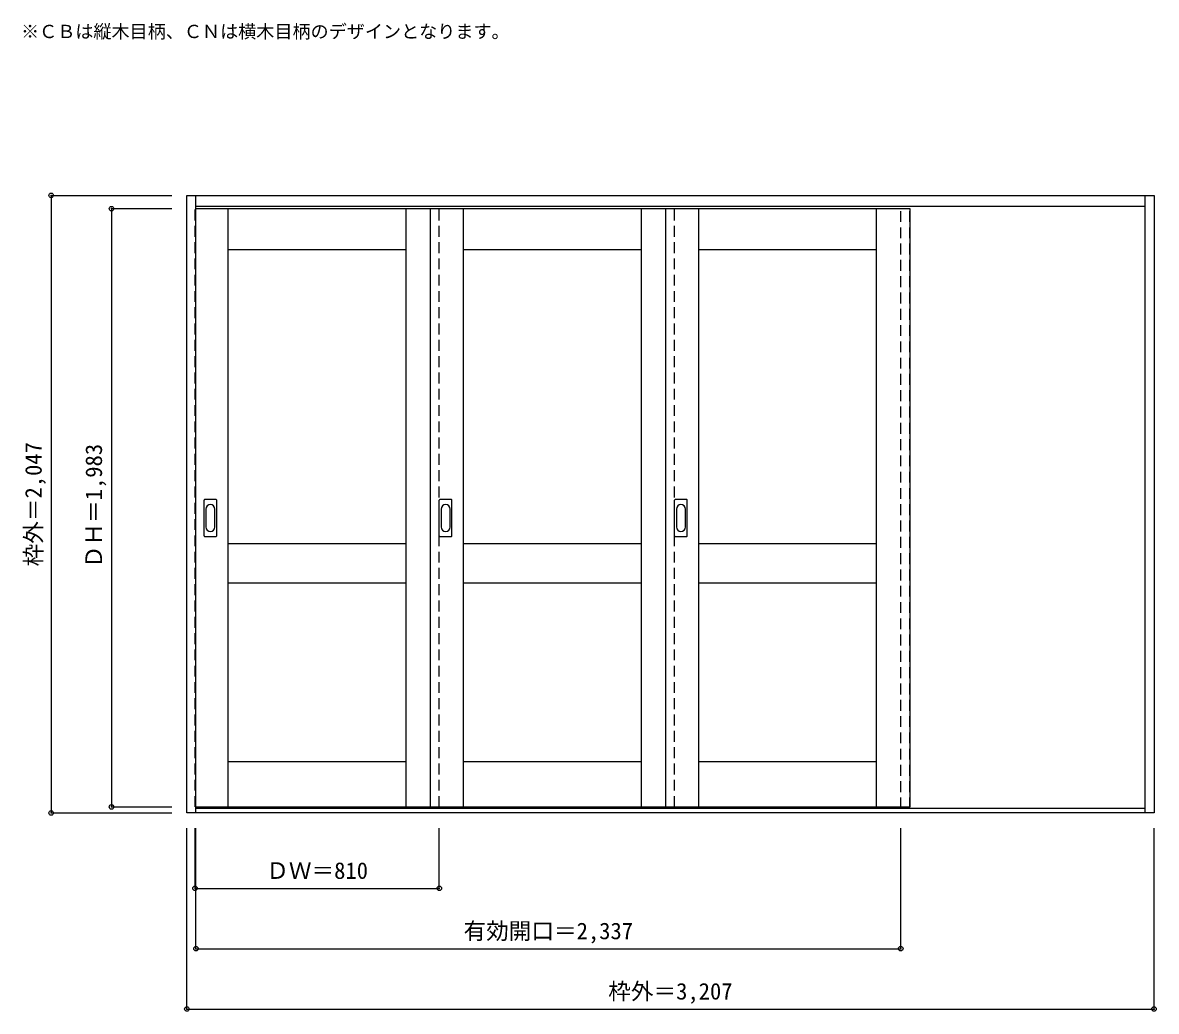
# Model space of a CAD drawing. Units: millimetres, scale not verified. Extents: x -1716 to 2043, y -1954 to 1323.
import ezdxf
from ezdxf.enums import TextEntityAlignment as Align

# ---------------------------------------------------------------- set-up
doc = ezdxf.new("R2010")
doc.units = ezdxf.units.MM
doc.header["$LTSCALE"] = 30
doc.header["$PDMODE"] = 32
doc.header["$PDSIZE"] = 15
doc.linetypes.add('DASHED1', pattern=[1.8, 1.2, -0.6])
for name, color, linetype in [('0-0', 3, 'Continuous'), ('0-1_寸法', 7, 'Continuous'), ('0-2_文字', 7, 'Continuous')]:
    doc.layers.add(name, color=color, linetype=linetype)
doc.styles.add('ＭＳ ゴシック', font='')
doc.styles.get('ＭＳ ゴシック').set_extended_font_data('MS Gothic')

msp = doc.modelspace()

# ---------------------------------------------------------------- linework, layer by layer
at = {"layer": '0-0'}
for p, q in [((-1171.48, -1296.54), (-1171.48, 750.46)), ((-1171.48, 750.46), (2035.52, 750.46)), ((-1141.48, -1296.54), (-1141.48, 750.46)), ((-1141.48, 714.46), (2005.52, 714.46)), ((2005.52, -1296.54), (2005.52, 750.46)), ((2035.52, 750.46), (2035.52, -1296.54)), ((-1141.48, 706.46), (1225.52, 706.46)), ((-1034.48, -1276.54), (-1034.48, 706.46)), ((-444.48, -1276.54), (-444.48, 706.46)), ((-364.48, 706.46), (-364.48, -1276.54)), ((-254.48, -1276.54), (-254.48, 706.46)), ((335.52, -1276.54), (335.52, 706.46)), ((415.52, 706.46), (415.52, -1276.54)), ((525.52, -1276.54), (525.52, 706.46)), ((1115.52, -1276.54), (1115.52, 706.46)), ((1225.52, 706.46), (1225.52, -1276.54)), ((-1034.48, 571.46), (-444.48, 571.46)), ((-254.48, 571.46), (335.52, 571.46)), ((525.52, 571.46), (1115.52, 571.46)), ((-1114.48, -378.54), (-1114.48, -259.54)), ((-1073.98, -258.04), (-1112.98, -258.04)), ((-1072.48, -378.54), (-1072.48, -259.54)), ((-334.48, -378.54), (-334.48, -259.54)), ((-293.98, -258.04), (-332.98, -258.04)), ((-292.48, -378.54), (-292.48, -259.54)), ((445.52, -378.54), (445.52, -259.54)), ((486.02, -258.04), (447.02, -258.04)), ((487.52, -378.54), (487.52, -259.54)), ((-1112.98, -380.04), (-1073.98, -380.04)), ((-1034.48, -403.54), (-444.48, -403.54)), ((-332.98, -380.04), (-293.98, -380.04)), ((-254.48, -403.54), (335.52, -403.54)), ((447.02, -380.04), (486.02, -380.04)), ((525.52, -403.54), (1115.52, -403.54)), ((-1034.48, -533.54), (-444.48, -533.54)), ((-254.48, -533.54), (335.52, -533.54)), ((525.52, -533.54), (1115.52, -533.54)), ((-1034.48, -1126.54), (-444.48, -1126.54)), ((-254.48, -1126.54), (335.52, -1126.54)), ((525.52, -1126.54), (1115.52, -1126.54)), ((-1141.48, -1276.54), (1225.52, -1276.54)), ((2035.52, -1296.54), (-1171.48, -1296.54)), ((2005.52, -1281.54), (-1141.48, -1281.54))]:
    msp.add_line(p, q, dxfattribs=at)
at = {"layer": '0-0', "color": 4, "linetype": 'DASHED1'}
for p, q in [((1195.52, -1281.54), (1195.52, 714.46)), ((1225.52, -1281.54), (1225.52, 714.46)), ((-334.48, -1276.54), (-334.48, 706.46)), ((445.52, -1276.54), (445.52, 706.46))]:
    msp.add_line(p, q, dxfattribs=at)
at = {"layer": '0-0', "color": 7}
for p, q in [((-1108.48, -289.44), (-1108.48, -348.64)), ((-1078.48, -348.64), (-1078.48, -289.44)), ((-328.48, -289.44), (-328.48, -348.64)), ((-298.48, -348.64), (-298.48, -289.44)), ((451.52, -289.44), (451.52, -348.64)), ((481.52, -348.64), (481.52, -289.44))]:
    msp.add_line(p, q, dxfattribs=at)
at = {"layer": '0-0', "color": 4, "linetype": 'DASHED1'}
msp.add_lwpolyline([(-1141.48, -1276.54), (-1144.48, -1276.54), (-1144.48, 706.46), (-1141.48, 706.46)], dxfattribs=at)
at = {"layer": '0-0'}
for centre, start, end in [((-1112.98, -259.54), 90, 180), ((-1073.98, -259.54), 0, 90), ((-332.98, -259.54), 90, 180), ((-293.98, -259.54), 0, 90), ((447.02, -259.54), 90, 180), ((486.02, -259.54), 0, 90), ((-1112.98, -378.54), 180, 270), ((-1073.98, -378.54), 270, 0), ((-332.98, -378.54), 180, 270), ((-293.98, -378.54), 270, 0), ((447.02, -378.54), 180, 270), ((486.02, -378.54), 270, 0)]:
    msp.add_arc(centre, 1.5, start, end, dxfattribs=at)
at = {"layer": '0-0', "color": 7}
for centre, start, end in [((-1093.48, -289.44), 0, 180), ((-313.48, -289.44), 0, 180), ((466.52, -289.44), 0, 180), ((-1093.48, -348.64), 180, 0), ((-313.48, -348.64), 180, 0), ((466.52, -348.64), 180, 0)]:
    msp.add_arc(centre, 15, start, end, dxfattribs=at)
at = {"layer": '0-1_寸法', "color": 4}
for p, q in [((-1621.48, 750.46), (-1621.48, -1296.54)), ((-1621.48, 750.46), (-1221.48, 750.46)), ((-1421.48, 706.46), (-1221.48, 706.46)), ((-1421.48, 706.46), (-1421.48, -1276.54)), ((-1421.48, -1276.54), (-1221.48, -1276.54)), ((-1621.48, -1296.54), (-1221.48, -1296.54)), ((-1171.48, -1946.54), (-1171.48, -1346.54)), ((-1144.48, -1546.54), (-1144.48, -1346.54)), ((-1141.48, -1746.54), (-1141.48, -1346.54))]:
    msp.add_line(p, q, dxfattribs=at)
for points in [[(-1171.48, -1946.54), (2035.52, -1946.54), (2035.52, -1346.54)], [(-1144.48, -1546.54), (-334.48, -1546.54), (-334.48, -1346.54)], [(-1141.48, -1746.54), (1195.52, -1746.54), (1195.52, -1346.54)]]:
    msp.add_lwpolyline(points, dxfattribs=at)
at = {"layer": '0-1_寸法'}
for p in [(-1621.48, 750.46), (-1421.48, 706.46), (-1421.48, -1276.54), (-1621.48, -1296.54), (-1144.48, -1546.54), (-334.48, -1546.54), (-1141.48, -1746.54), (1195.52, -1746.54), (-1171.48, -1946.54), (2035.52, -1946.54)]:
    msp.add_point(p, dxfattribs=at)

# ---------------------------------------------------------------- texts
at = {"layer": '0-1_寸法', "style": 'ＭＳ ゴシック'}
for s, p in [('枠外＝2,047', (-1636.48, -479.29)), ('ＤＨ＝1,983', (-1436.48, -485.29))]:
    msp.add_text(s, height=54.99, rotation=90, dxfattribs=at).set_placement(p, align=Align.BOTTOM_LEFT)
for s, p in [('ＤＷ＝810', (-908.23, -1531.54)), ('有効開口＝2,337', (-254.23, -1731.54)), ('枠外＝3,207', (225.77, -1931.54))]:
    msp.add_text(s, height=54.99, dxfattribs=at).set_placement(p, align=Align.BOTTOM_LEFT)
at = {"layer": '0-2_文字', "style": 'ＭＳ ゴシック'}
msp.add_text('※ＣＢは縦木目柄、ＣＮは横木目柄のデザインとなります。', height=43.99, dxfattribs=at).set_placement((-1721.48, 1258.58), align=Align.BOTTOM_LEFT)

doc.saveas('drawing.dxf')
